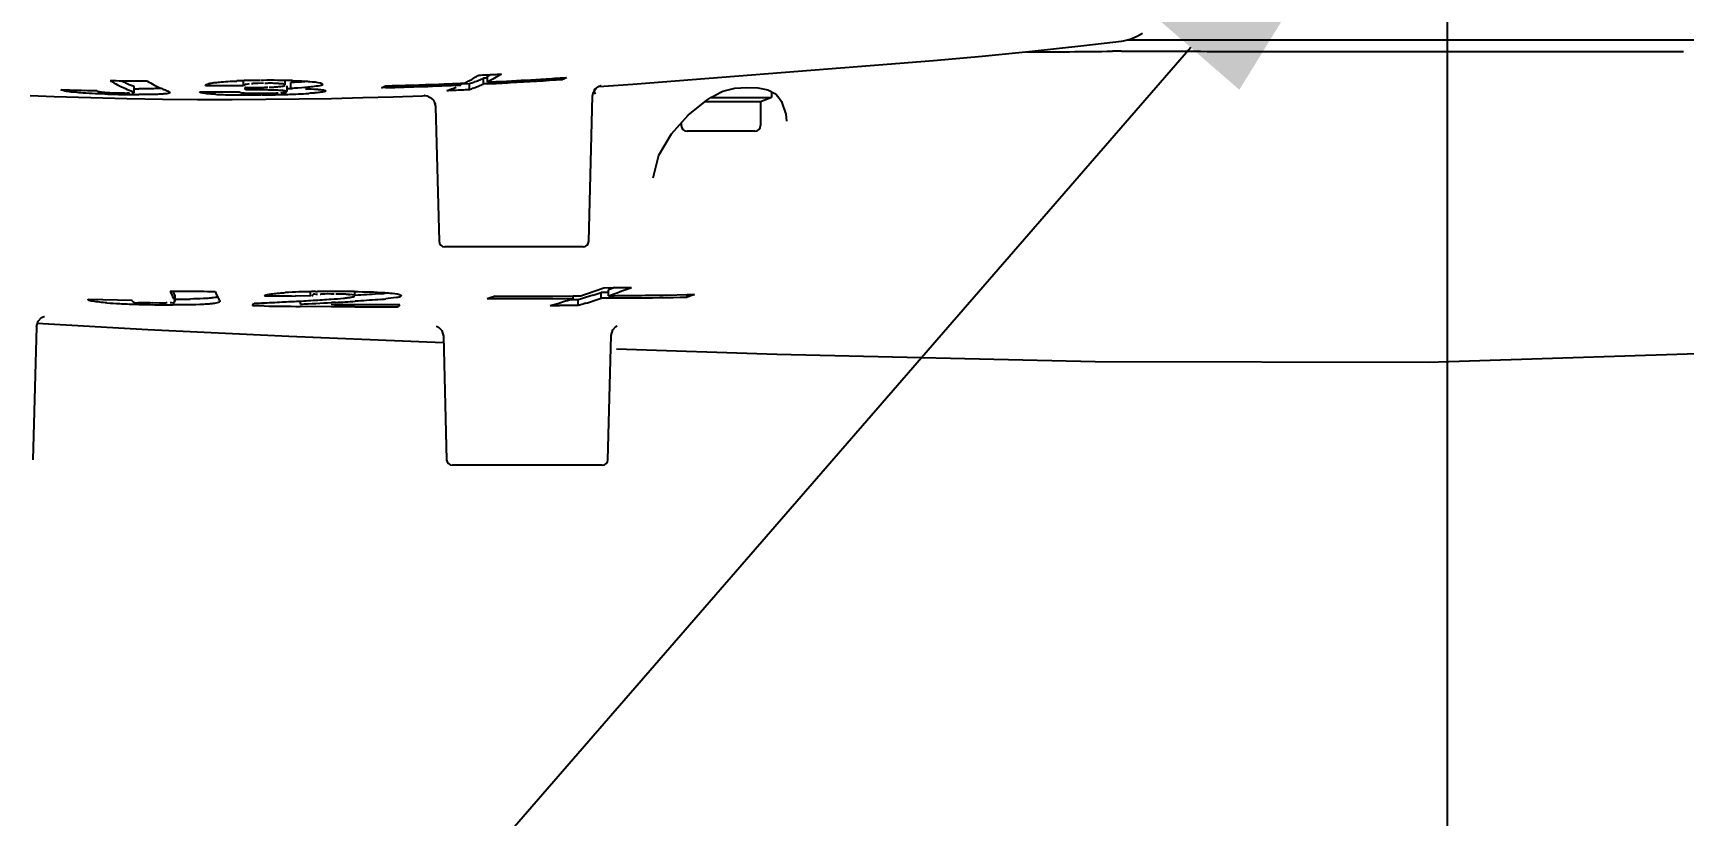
# Model space of a CAD drawing. Header units: millimetres. Extents: x 5828 to 6704, y 123 to 421.
# Drawn here: x 6434.29 to 6441.47, y 165.42 to 168.82 of the extents above; entities that cross this region are included whole.
import ezdxf
from ezdxf import colors
from ezdxf.entities.mleader import LeaderData, LeaderLine
from ezdxf.math import Vec2, Vec3

# ---------------------------------------------------------------- set-up
doc = ezdxf.new("R2010")
doc.units = ezdxf.units.MM
doc.layers.add('DIM', color=7, linetype='Continuous')
doc.layers.add('外形图', color=7, linetype='Continuous')
doc.styles.add('微软雅黑', font='msyh.ttc', dxfattribs={"height": 2.1})
doc.dimstyles.new('尺寸标注_1_20比例', dxfattribs={"dimtxt": 2.1, "dimasz": 1.7, "dimexe": 0.5, "dimexo": 0.4, "dimgap": 0.5, "dimtad": 1, "dimdec": 1, "dimlfac": 20, "dimdsep": 46, "dimtxsty": '微软雅黑', "dimcen": 0.09, "dimadec": 0, "dimazin": 0, "dimtp": 0.01, "dimtm": 0.01, "dimtfac": 1, "dimtdec": 1, "dimtofl": 0, "dimtmove": 0, "dimatfit": 3, "dimfxl": 1, "dimtolj": 1, "dimarcsym": 0})

# ---------------------------------------------------------------- blocks, each defined once
blk = doc.blocks.new('*D1356')
at = {"layer": 'Defpoints', "color": 0}
for p in [(6440.441, 170.042), (6442.6911, 170.042), (6442.6911, 163.3029)]:
    blk.add_point(p, dxfattribs=at)
at = {"layer": 'DIM', "color": 0, "linetype": 'ByBlock', "lineweight": -2, "ltscale": 20}
for p, q in [((6440.441, 169.642), (6440.441, 162.8029)), ((6442.6911, 169.642), (6442.6911, 162.8029)), ((6438.741, 163.3029), (6437.041, 163.3029)), ((6444.3911, 163.3029), (6450.1252, 163.3029))]:
    blk.add_line(p, q, dxfattribs=at)
at = {"layer": 'DIM', "color": 0}
for points in [[(6438.741, 163.0196), (6438.741, 163.5863), (6440.441, 163.3029)], [(6444.3911, 163.5863), (6444.3911, 163.0196), (6442.6911, 163.3029)]]:
    blk.add_solid(points, dxfattribs=at)
at = {"layer": 'DIM', "color": 0, "insert": (6448.1081, 164.8712), "char_height": 2.1, "attachment_point": 5, "style": '微软雅黑'}
blk.add_mtext('\\A1;\\A1;45', dxfattribs=at)

msp = doc.modelspace()

# ---------------------------------------------------------------- linework, layer by layer
at = {"layer": '外形图', "linetype": 'Continuous'}
for p, q in [((6439.0525, 168.792), (6446.417, 168.792)), ((6438.4187, 168.7216), (6438.637, 168.7431)), ((6440.7981, 168.742), (6440.816, 168.742)), ((6440.816, 168.742), (6440.8556, 168.742)), ((6440.8556, 168.742), (6441.0636, 168.742)), ((6441.0636, 168.742), (6441.2948, 168.742)), ((6441.2948, 168.742), (6441.303, 168.742)), ((6441.303, 168.742), (6441.3958, 168.742)), ((6441.3958, 168.742), (6441.4292, 168.742)), ((6441.4292, 168.742), (6441.4544, 168.742)), ((6441.4544, 168.742), (6441.4685, 168.742)), ((6435.3887, 168.5951), (6435.3887, 168.6204)), ((6436.2664, 168.6262), (6436.2499, 168.6254)), ((6436.2499, 168.6002), (6436.2499, 168.6254)), ((6436.2673, 168.6085), (6436.2673, 168.6338)), ((6436.5946, 168.6198), (6436.5946, 168.6282)), ((6436.5957, 168.6271), (6436.612, 168.6282)), ((6436.8992, 168.5997), (6438.0058, 168.6862)), ((6434.279, 168.5498), (6434.3841, 168.5459)), ((6434.4162, 168.5738), (6434.4118, 168.5754)), ((6434.5684, 168.5715), (6434.5723, 168.5697)), ((6434.7308, 168.5643), (6434.7308, 168.5895)), ((6434.8791, 168.5687), (6434.8872, 168.5632)), ((6435.2069, 168.5934), (6435.2069, 168.6135)), ((6435.2126, 168.5943), (6435.214, 168.5938)), ((6435.2149, 168.5744), (6435.2134, 168.5846)), ((6435.2134, 168.5843), (6435.2513, 168.5845)), ((6435.2934, 168.6033), (6435.269, 168.603)), ((6435.2884, 168.5529), (6435.2825, 168.5528)), ((6435.2882, 168.5596), (6435.3195, 168.56)), ((6435.3972, 168.5673), (6435.3972, 168.5925)), ((6435.4132, 168.5811), (6435.4132, 168.6064)), ((6435.8243, 168.5843), (6435.8067, 168.5839)), ((6435.8576, 168.5448), (6435.9853, 168.5492)), ((6435.9853, 168.5492), (6435.995, 168.5495)), ((6436.1511, 168.6032), (6436.1688, 168.604)), ((6436.1514, 168.5956), (6436.1514, 168.604)), ((6436.1891, 168.6016), (6436.1566, 168.6001)), ((6436.1891, 168.5765), (6436.1891, 168.6016)), ((6436.2677, 168.601), (6436.2499, 168.6002)), ((6436.7248, 168.5467), (6436.729, 168.5654)), ((6436.752, 168.5894), (6436.8992, 168.5997)), ((6436.7613, 168.5932), (6436.762, 168.5934)), ((6437.2396, 168.541), (6437.2503, 168.5477)), ((6437.2503, 168.5477), (6437.28, 168.5638)), ((6437.28, 168.5638), (6437.2918, 168.5687)), ((6437.2918, 168.5686), (6437.3432, 168.5815)), ((6437.4441, 168.5833), (6437.4864, 168.5751)), ((6437.503, 168.5667), (6437.503, 168.542)), ((6437.5248, 168.5525), (6437.5299, 168.5465)), ((6434.3841, 168.5459), (6434.5425, 168.541)), ((6434.5425, 168.541), (6434.6991, 168.5373)), ((6434.6991, 168.5373), (6434.854, 168.5348)), ((6434.854, 168.5348), (6435.0067, 168.5334)), ((6435.0067, 168.5334), (6435.1569, 168.5331)), ((6435.1569, 168.5331), (6435.3043, 168.5338)), ((6435.3043, 168.5338), (6435.4484, 168.5354)), ((6435.4484, 168.5354), (6435.5888, 168.5378)), ((6436.0313, 168.5306), (6436.0397, 168.5141)), ((6436.0357, 168.5239), (6436.0417, 168.5014)), ((6436.0397, 168.5141), (6436.0417, 168.5014)), ((6436.0417, 168.5014), (6436.057, 167.9163)), ((6436.7083, 167.9163), (6436.7248, 168.5467)), ((6437.1403, 168.4646), (6437.221, 168.5292)), ((6437.2154, 168.5247), (6437.4555, 168.5247)), ((6437.221, 168.5292), (6437.2396, 168.541)), ((6437.2412, 168.542), (6437.503, 168.542)), ((6437.4555, 168.5247), (6437.4931, 168.5384)), ((6437.4555, 168.5247), (6437.4555, 168.4195)), ((6437.5299, 168.5466), (6437.5457, 168.524)), ((6437.5457, 168.524), (6437.5651, 168.469)), ((6437.0687, 168.3838), (6437.1403, 168.4646)), ((6437.1105, 168.4309), (6437.1105, 168.4195)), ((6437.5651, 168.469), (6437.5683, 168.4391)), ((6437.4305, 168.3945), (6437.1355, 168.3945)), ((6436.989, 168.1927), (6436.989, 168.1928)), ((6436.6833, 167.892), (6436.082, 167.892)), ((6434.8878, 167.6995), (6434.9535, 167.699)), ((6434.9024, 167.6939), (6434.8997, 167.6993)), ((6434.9094, 167.6802), (6434.9024, 167.6939)), ((6435.4987, 167.6779), (6435.4987, 167.6968)), ((6435.5204, 167.6974), (6435.528, 167.6975)), ((6435.6915, 167.6788), (6435.6915, 167.6974)), ((6436.7739, 167.6935), (6436.7618, 167.6934)), ((6436.7618, 167.6683), (6436.7618, 167.6934)), ((6436.7737, 167.7142), (6436.8142, 167.7147)), ((6436.794, 167.6936), (6436.7739, 167.6935)), ((6436.8237, 167.7148), (6436.7942, 167.7044)), ((6436.7942, 167.6793), (6436.7942, 167.7044)), ((6434.532, 167.6622), (6434.531, 167.6639)), ((6434.531, 167.6639), (6434.5951, 167.6627)), ((6434.5951, 167.6627), (6434.6588, 167.6615)), ((6434.6588, 167.6615), (6434.7221, 167.6604)), ((6434.7221, 167.6604), (6434.7219, 167.6585)), ((6434.8107, 167.6492), (6434.8422, 167.6487)), ((6434.9097, 167.6796), (6434.9094, 167.6802)), ((6434.9097, 167.6545), (6434.9094, 167.6552)), ((6434.9096, 167.6545), (6434.9096, 167.6796)), ((6435.0967, 167.6693), (6435.1032, 167.6562)), ((6435.1032, 167.6562), (6435.1037, 167.6548)), ((6435.2524, 167.6354), (6435.2456, 167.6355)), ((6435.2971, 167.6348), (6435.2524, 167.6354)), ((6435.4987, 167.6779), (6435.4324, 167.6782)), ((6435.4641, 167.6328), (6435.4539, 167.6329)), ((6435.454, 167.643), (6435.454, 167.6563)), ((6435.4541, 167.6563), (6435.4689, 167.6571)), ((6435.5885, 167.6317), (6435.4641, 167.6328)), ((6435.6761, 167.6311), (6435.5885, 167.6317)), ((6435.5886, 167.642), (6435.6022, 167.6419)), ((6435.6063, 167.6504), (6435.5896, 167.6495)), ((6435.6912, 167.6311), (6435.6761, 167.6311)), ((6435.6914, 167.6783), (6435.6915, 167.6788)), ((6435.7052, 167.6811), (6435.6915, 167.6803)), ((6435.7052, 167.6561), (6435.6929, 167.6553)), ((6435.7463, 167.6412), (6435.8207, 167.641)), ((6435.8207, 167.641), (6435.8799, 167.641)), ((6435.8799, 167.641), (6435.8861, 167.641)), ((6435.882, 167.6339), (6435.88, 167.6304)), ((6435.892, 167.6798), (6435.8918, 167.6788)), ((6436.2668, 167.668), (6436.2883, 167.6747)), ((6436.5408, 167.6364), (6436.5735, 167.6462)), ((6436.552, 167.6779), (6436.6411, 167.6782)), ((6436.5735, 167.6462), (6436.6069, 167.6566)), ((6436.6217, 167.6363), (6436.5814, 167.6363)), ((6436.6615, 167.6614), (6436.6216, 167.6614)), ((6436.6615, 167.6363), (6436.6217, 167.6363)), ((6436.6411, 167.6676), (6436.6411, 167.6784)), ((6436.6411, 167.6782), (6436.6734, 167.6784)), ((6436.6772, 167.6662), (6436.6615, 167.6614)), ((6436.6615, 167.6363), (6436.6615, 167.6614)), ((6436.6842, 167.6433), (6436.6615, 167.6363)), ((6436.6943, 167.6715), (6436.6772, 167.6662)), ((6436.6943, 167.6464), (6436.6842, 167.6433)), ((6436.7277, 167.6822), (6436.6943, 167.6715)), ((6436.7741, 167.6683), (6436.7618, 167.6683)), ((6436.7943, 167.6685), (6436.7741, 167.6683)), ((6436.8896, 167.6694), (6436.7943, 167.6685)), ((6436.895, 167.6694), (6436.8896, 167.6694)), ((6436.8948, 167.6803), (6436.9222, 167.6807)), ((6437.0471, 167.6825), (6437.1364, 167.6841)), ((6437.1361, 167.6729), (6437.1361, 167.6847)), ((6437.1364, 167.6841), (6437.1685, 167.6847)), ((6434.3066, 167.5441), (6434.2914, 166.9663)), ((6434.3075, 167.5601), (6434.7911, 167.5328)), ((6434.7911, 167.5328), (6435.4035, 167.5038)), ((6435.4035, 167.5038), (6436.075, 167.4758)), ((6436.0688, 167.5279), (6436.0761, 167.5035)), ((6436.0761, 167.5035), (6436.0902, 166.9663)), ((6436.7915, 166.9663), (6436.8056, 167.507)), ((6436.7665, 166.942), (6436.1152, 166.942))]:
    msp.add_line(p, q, dxfattribs=at)
for points in [[(6438.637, 168.7431), (6438.8608, 168.7672), (6439.0245, 168.786)], [(6439.0233, 168.7858), (6439.0339, 168.7874), (6439.0625, 168.7945), (6439.0936, 168.8077), (6439.1167, 168.8219)], [(6438.0058, 168.6862), (6438.208, 168.7026), (6438.4187, 168.7216)], [(6435.9949, 168.5499), (6435.9945, 168.5499), (6435.997, 168.5498), (6436.0059, 168.548), (6436.0189, 168.5421), (6436.0313, 168.5306)], [(6436.729, 168.5654), (6436.7407, 168.5819), (6436.754, 168.5907), (6436.7613, 168.5932)], [(6437.3432, 168.5815), (6437.3959, 168.5853), (6437.4441, 168.5833)], [(6437.4864, 168.5751), (6437.5179, 168.5592), (6437.5247, 168.5526)], [(6435.5888, 168.5378), (6435.7253, 168.5409), (6435.8576, 168.5448)], [(6436.989, 168.1928), (6437.0135, 168.29), (6437.0687, 168.3838)], [(6436.8288, 167.448), (6437.5255, 167.4246), (6438.9099, 167.3939), (6440.3589, 167.39), (6441.6648, 167.4327), (6442.9457, 167.5546), (6444.0113, 167.749), (6445.0576, 168.0454)], [(6434.3066, 167.5441), (6434.3141, 167.5691), (6434.3291, 167.5841), (6434.3393, 167.5889), (6434.3419, 167.5896)], [(6436.0483, 167.5458), (6436.0475, 167.546), (6436.0547, 167.5424), (6436.0688, 167.5279)], [(6436.8056, 167.507), (6436.813, 167.5314), (6436.8266, 167.5452), (6436.8322, 167.5481)]]:
    msp.add_lwpolyline(points, dxfattribs=at)
for centre, radius, start, end in [((6439.0996, 150.7534), 17.9894, 90.23833, 90.36293), ((6435.8709, 169.193), 0.6602, 298.81916, 302.91233), ((6436.0128, 169.1391), 0.5658, 292.52341, 294.78233), ((6435.6973, 181.3708), 12.7431, 272.39387, 272.69007), ((6435.9923, 169.1818), 0.6131, 296.64496, 298.11276), ((6436.0497, 173.8015), 5.1656, 272.72653, 273.08931), ((6435.2826, 188.8556), 20.271, 272.96089, 273.44163), ((6435.2337, 189.4137), 20.8384, 273.11838, 273.74452), ((6435.2325, 189.6974), 21.1143, 273.44034, 273.70194), ((6434.9258, 185.9089), 17.3411, 268.30144, 268.47323), ((6434.9232, 185.8102), 17.2424, 268.47324, 268.64672), ((6434.921, 185.718), 17.1501, 268.64673, 268.82179), ((6434.7586, 173.4231), 4.869, 268.32927, 269.07046), ((6434.6798, 169.6026), 1.0413, 267.01405, 268.98731), ((6434.9634, 169.182), 0.6595, 239.26436, 242.57244), ((6434.8115, 184.925), 16.311, 269.34963, 269.53691), ((6434.9398, 169.1365), 0.6083, 242.57483, 246.07476), ((6434.941, 169.1628), 0.6097, 244.1022, 245.14122), ((6434.8108, 184.8369), 16.2229, 269.53677, 269.9141), ((6434.7707, 174.0238), 5.4698, 269.04587, 269.48929), ((6434.9359, 169.1519), 0.5977, 245.14178, 246.0311), ((6434.9248, 169.1263), 0.5698, 246.00906, 249.67133), ((6434.9227, 169.0979), 0.5661, 246.07422, 249.75691), ((6434.7621, 173.1445), 4.5905, 269.49941, 269.61368), ((6434.759, 172.6471), 4.093, 269.61052, 269.89767), ((6434.7611, 172.6651), 4.0859, 269.58395, 269.86814), ((6435.1242, 169.1811), 0.66, 239.22226, 242.27379), ((6435.1006, 169.1361), 0.6091, 242.27065, 245.92441), ((6435.0887, 169.11), 0.5805, 245.94638, 246.9124), ((6435.0824, 169.095), 0.5642, 246.90785, 248.87886), ((6435.1249, 185.8408), 17.2752, 269.64012, 269.82953), ((6435.126, 185.4243), 16.8311, 269.71342, 269.90076), ((6435.125, 185.8729), 17.3072, 269.82953, 270.01859), ((6435.1547, 169.9126), 1.3591, 267.07572, 267.56974), ((6435.1261, 185.4537), 16.8605, 269.90077, 270.08773), ((6435.1851, 170.6744), 2.1214, 267.62011, 268.74277), ((6435.125, 185.914), 17.3484, 270.0186, 270.20712), ((6435.2185, 172.2093), 3.6567, 268.74834, 269.80165), ((6435.126, 185.4931), 16.8999, 270.08774, 270.27414), ((6435.3268, 165.0507), 3.5659, 91.87054, 92.38653), ((6435.229, 174.3749), 5.8223, 269.77221, 270.52652), ((6435.2612, 167.0626), 1.553, 90.58752, 91.87377), ((6435.24, 159.2466), 9.3279, 89.94624, 90.1538), ((6435.2556, 167.6065), 1.009, 88.66049, 90.58271), ((6435.2739, 170.0869), 1.5273, 269.01625, 270.29707), ((6435.2427, 162.2531), 6.3213, 89.66221, 89.94576), ((6435.2596, 164.924), 3.6505, 89.21737, 89.68003), ((6435.2743, 170.0695), 1.5099, 270.28672, 270.53048), ((6435.3337, 163.0148), 5.6014, 90.41176, 90.52871), ((6435.2333, 174.463), 5.9104, 270.53326, 271.26466), ((6435.3268, 164.2499), 4.3663, 89.62744, 90.43824), ((6435.2828, 166.6022), 1.9721, 88.4248, 89.22572), ((6435.3189, 168.0949), 0.5085, 85.06928, 87.17081), ((6435.3178, 169.0408), 0.4541, 274.68044, 275.85473), ((6435.3308, 165.1154), 3.5008, 89.47369, 89.60072), ((6435.356, 168.2485), 0.352, 87.92034, 89.32303), ((6435.3348, 165.5081), 3.108, 88.99702, 89.48055), ((6435.2806, 172.4103), 3.8571, 271.23568, 272.29261), ((6435.332, 168.9009), 0.3135, 275.8763, 276.7772), ((6435.3462, 166.1427), 2.4734, 88.28714, 89.00437), ((6435.2867, 172.2263), 3.6478, 271.7462, 272.09255), ((6435.341, 170.8923), 2.3379, 272.30262, 273.35305), ((6435.3851, 170.1209), 1.5653, 273.39169, 273.90129), ((6435.7479, 168.7299), 0.1572, 296.63426, 299.01675), ((6435.3812, 186.6528), 18.066, 271.40473, 272.13933), ((6435.3507, 187.0166), 18.4383, 271.47194, 272.489), ((6435.358, 187.2938), 18.7074, 272.13701, 272.42973), ((6435.9333, 169.0659), 0.5184, 287.67167, 292.42309), ((6435.8997, 173.8022), 5.2335, 272.09081, 272.45273), ((6435.549, 181.7966), 13.2356, 272.48854, 272.77219), ((6435.8976, 169.1453), 0.6054, 296.61451, 298.78483), ((6436.0312, 169.092), 0.5152, 287.85064, 290.21394), ((6436.0308, 169.0701), 0.5184, 287.77832, 290.12565), ((6436.0228, 169.115), 0.5397, 290.21381, 292.52359), ((6436.0241, 169.0884), 0.5379, 290.12706, 292.44299), ((6436.0151, 169.1103), 0.5616, 292.44341, 294.71801), ((6435.3165, 188.2109), 19.6254, 272.77674, 272.95916), ((6435.2859, 188.475), 19.8982, 272.82819, 273.11543), ((6437.488, 168.5525), 0.015, 290, 315.55634), ((6437.1355, 168.4195), 0.025, 180, 270), ((6437.4305, 168.4195), 0.025, 270, 0), ((6436.082, 167.917), 0.025, 181.5, 270), ((6436.6833, 167.917), 0.025, 270, 358.5), ((6435.7025, 168.07), 0.895, 204.45218, 205.57665), ((6435.3244, 220.9208), 53.2231, 269.60072, 269.74042), ((6435.9479, 168.0827), 0.9463, 203.96974, 205.90268), ((6435.5196, 165.5331), 2.1637, 91.89849, 93.48741), ((6435.5711, 164.0345), 3.6633, 90.79382, 91.92773), ((6435.6029, 161.7948), 5.9032, 89.99597, 90.72705), ((6435.6098, 161.2248), 6.4731, 89.29273, 90.05772), ((6435.6273, 167.3201), 0.3663, 89.94178, 92.97653), ((6435.6272, 167.3015), 0.3849, 86.51171, 89.91633), ((6435.6703, 169.1871), 1.5048, 275.0932, 275.80236), ((6435.6256, 170.7728), 3.267, 288.70777, 290.57526), ((6435.6614, 170.9784), 3.4644, 287.92688, 288.52074), ((6435.7046, 170.827), 3.331, 289.0927, 290.92859), ((6436.6293, 182.7209), 15.0074, 270.70596, 270.85964), ((6436.7192, 176.7243), 9.0102, 270.85973, 271.11442), ((6434.7817, 170.0934), 2.4511, 266.03847, 267.34904), ((6434.8552, 171.6434), 4.0029, 267.32412, 268.27064), ((6434.9155, 173.5891), 5.9496, 268.25604, 268.98965), ((6434.8301, 168.7805), 1.1315, 266.93242, 269.02042), ((6434.9337, 174.3098), 6.6704, 268.94241, 269.61315), ((6434.9213, 172.8143), 5.1749, 269.63791, 269.75829), ((6435.71, 168.0737), 0.9034, 205.5837, 207.59768), ((6434.9201, 171.1085), 3.4441, 269.83073, 270.9125), ((6434.4965, 168.1177), 0.8908, 327.23207, 328.06531), ((6434.4365, 186.5922), 18.9633, 272.46626, 272.60504), ((6435.9906, 219.4713), 51.8411, 269.23357, 269.40686), ((6435.7134, 219.8324), 52.155, 269.54334, 269.69137), ((6434.5127, 184.9349), 17.3042, 272.60227, 272.892), ((6434.6417, 182.386), 14.7521, 272.89137, 273.15688), ((6434.7735, 183.3572), 15.7289, 272.47979, 272.97437), ((6434.8153, 179.264), 11.6252, 273.22309, 273.42304), ((6434.957, 176.9016), 9.2586, 273.42082, 273.66818), ((6435.1417, 174.0327), 6.3838, 273.66066, 274.01521), ((6435.8987, 215.9391), 48.2981, 269.64825, 269.81927), ((6435.0253, 178.5529), 10.9181, 273.05043, 273.50577), ((6435.6512, 167.8141), 0.1428, 280.36763, 281.77321), ((6435.9514, 214.5093), 46.879, 269.68199, 269.91269), ((6435.674, 169.1236), 1.4661, 275.08443, 275.92087), ((6434.9651, 168.1702), 1.0622, 329.6734, 330.11752), ((6436.5076, 209.6982), 42.0309, 269.67166, 269.84661), ((6436.0154, 168.5343), 0.9019, 287.61239, 288.33739), ((6436.4633, 207.1575), 39.4797, 269.7617, 270.12865), ((6436.5003, 206.429), 38.7616, 269.84449, 270.20808), ((6436.6014, 178.409), 10.7727, 269.67773, 269.89386), ((6435.5543, 170.9873), 3.4931, 287.53909, 288.12744), ((6435.6427, 171.0126), 3.5266, 287.34782, 288.50102), ((6436.4843, 202.022), 34.3441, 270.51704, 270.685), ((6436.5394, 200.7542), 33.0866, 270.61594, 271.03348), ((6436.5008, 200.7085), 33.0305, 270.7311, 270.94781), ((6436.1152, 166.967), 0.025, 181.49999, 270), ((6436.7665, 166.967), 0.025, 270, 358.49999)]:
    msp.add_arc(centre, radius, start, end, dxfattribs=at)
for points in [[(6438.6115, 168.7396), (6438.7362, 168.7396), (6438.8609, 168.7417), (6438.9857, 168.7425)], [(6436.3281, 168.6433), (6436.3084, 168.6307), (6436.2882, 168.619), (6436.2673, 168.6085)], [(6434.6167, 168.5562), (6434.5808, 168.5572), (6434.5449, 168.5587), (6434.5091, 168.561)], [(6434.8108, 168.5546), (6434.7911, 168.5541), (6434.7714, 168.554), (6434.7516, 168.5541)], [(6434.8108, 168.5797), (6434.7911, 168.5793), (6434.7714, 168.5792), (6434.7517, 168.5792)], [(6435.1, 168.6085), (6435.1258, 168.6111), (6435.1517, 168.6127), (6435.1776, 168.6127)], [(6435.4735, 168.6098), (6435.4534, 168.6083), (6435.4333, 168.6073), (6435.4132, 168.6064)], [(6435.4734, 168.5845), (6435.4534, 168.583), (6435.4333, 168.582), (6435.4132, 168.5811)], [(6435.4201, 168.615), (6435.438, 168.6144), (6435.4559, 168.6137), (6435.4737, 168.6126)], [(6435.477, 168.5797), (6435.4929, 168.5792), (6435.5088, 168.5786), (6435.5246, 168.5776)], [(6435.6012, 167.6866), (6435.5831, 167.6867), (6435.5648, 167.6875), (6435.5467, 167.6858)], [(6435.6897, 167.6975), (6435.7334, 167.6969), (6435.7772, 167.696), (6435.8208, 167.693)], [(6435.8039, 167.6883), (6435.771, 167.6854), (6435.7381, 167.6832), (6435.7052, 167.6811)], [(6435.0336, 167.6417), (6434.989, 167.6394), (6434.9442, 167.6392), (6434.8995, 167.6394)], [(6435.0336, 167.6667), (6435.0141, 167.6657), (6434.9945, 167.6652), (6434.975, 167.6649)], [(6435.5887, 167.6646), (6435.6062, 167.6658), (6435.6236, 167.6672), (6435.6411, 167.6689)], [(6435.8039, 167.6633), (6435.771, 167.6603), (6435.7381, 167.6581), (6435.7052, 167.6561)]]:
    msp.add_open_spline(points, degree=3, dxfattribs=at)
for points, knots in [([(6439.0248, 168.7427), (6439.1779, 168.7434), (6439.7689, 168.7397), (6440.36, 168.742), (6440.7981, 168.742)], [0, 0, 0, 0, 0.258918, 1, 1, 1, 1]), ([(6436.612, 168.6282), (6436.6091, 168.6268), (6436.6034, 168.6239), (6436.5975, 168.6212), (6436.5946, 168.62)], [0, 0, 0, 0, 0.503995, 1, 1, 1, 1]), ([(6434.5091, 168.561), (6434.4968, 168.5618), (6434.4657, 168.5646), (6434.4339, 168.5672), (6434.4162, 168.5738)], [0, 0, 0, 0, 0.394081, 1, 1, 1, 1]), ([(6434.5723, 168.5697), (6434.5746, 168.5686), (6434.5825, 168.5661), (6434.5908, 168.5653), (6434.5964, 168.5648)], [0, 0, 0, 0, 0.312079, 1, 1, 1, 1]), ([(6434.5964, 168.5648), (6434.6008, 168.5643), (6434.6105, 168.5636), (6434.6202, 168.563), (6434.6255, 168.5627)], [0, 0, 0, 0, 0.454948, 1, 1, 1, 1]), ([(6434.6614, 168.5615), (6434.67, 168.5613), (6434.6853, 168.5611), (6434.7007, 168.5608), (6434.7073, 168.5614)], [0, 0, 0, 0, 0.56586, 1, 1, 1, 1]), ([(6434.7073, 168.5614), (6434.7082, 168.5614), (6434.7089, 168.5613), (6434.7108, 168.562), (6434.7106, 168.5622)], [0, 0, 0, 0, 0.759103, 1, 1, 1, 1]), ([(6434.7305, 168.59), (6434.7293, 168.5905), (6434.7257, 168.5912), (6434.7221, 168.5917), (6434.7198, 168.5919)], [0, 0, 0, 0, 0.366291, 1, 1, 1, 1]), ([(6434.7315, 168.5643), (6434.7307, 168.5652), (6434.7263, 168.5656), (6434.7226, 168.5664), (6434.7198, 168.5667)], [0, 0, 0, 0, 0.296645, 1, 1, 1, 1]), ([(6434.7215, 168.562), (6434.7235, 168.5621), (6434.7265, 168.5625), (6434.7296, 168.5629), (6434.7307, 168.5633)], [0, 0, 0, 0, 0.621934, 1, 1, 1, 1]), ([(6434.7315, 168.5895), (6434.7314, 168.5896), (6434.7311, 168.5898), (6434.7307, 168.59), (6434.7305, 168.59)], [0, 0, 0, 0, 0.399251, 1, 1, 1, 1]), ([(6434.7307, 168.5633), (6434.731, 168.5634), (6434.7316, 168.5635), (6434.7316, 168.5642), (6434.7315, 168.5643)], [0, 0, 0, 0, 0.659852, 1, 1, 1, 1]), ([(6434.85, 168.5811), (6434.844, 168.5807), (6434.8309, 168.5802), (6434.8178, 168.5798), (6434.8108, 168.5797)], [0, 0, 0, 0, 0.462399, 1, 1, 1, 1]), ([(6434.8526, 168.5562), (6434.8462, 168.5558), (6434.8323, 168.5551), (6434.8183, 168.5547), (6434.8108, 168.5546)], [0, 0, 0, 0, 0.458119, 1, 1, 1, 1]), ([(6434.8789, 168.5591), (6434.8754, 168.5583), (6434.8666, 168.5572), (6434.8578, 168.5565), (6434.8526, 168.5562)], [0, 0, 0, 0, 0.408735, 1, 1, 1, 1]), ([(6434.8872, 168.5632), (6434.8872, 168.5622), (6434.884, 168.56), (6434.8811, 168.5595), (6434.8789, 168.5591)], [0, 0, 0, 0, 0.2995, 1, 1, 1, 1]), ([(6435.0246, 168.5616), (6435.0225, 168.5621), (6435.0196, 168.5628), (6435.0166, 168.565), (6435.0164, 168.566)], [0, 0, 0, 0, 0.675826, 1, 1, 1, 1]), ([(6435.0477, 168.5581), (6435.0431, 168.5585), (6435.0354, 168.5594), (6435.0277, 168.5608), (6435.0246, 168.5616)], [0, 0, 0, 0, 0.586282, 1, 1, 1, 1]), ([(6435.0419, 168.5935), (6435.042, 168.5945), (6435.0418, 168.5983), (6435.0464, 168.599), (6435.0487, 168.5995)], [0, 0, 0, 0, 0.305675, 1, 1, 1, 1]), ([(6435.0853, 168.5554), (6435.0785, 168.5557), (6435.0659, 168.5565), (6435.0534, 168.5575), (6435.0477, 168.5581)], [0, 0, 0, 0, 0.544553, 1, 1, 1, 1]), ([(6435.0487, 168.5995), (6435.0504, 168.6), (6435.0547, 168.6007), (6435.059, 168.6013), (6435.0616, 168.6015)], [0, 0, 0, 0, 0.415257, 1, 1, 1, 1]), ([(6435.0557, 168.602), (6435.0591, 168.6029), (6435.0677, 168.6048), (6435.0763, 168.6059), (6435.0814, 168.6064)], [0, 0, 0, 0, 0.41386, 1, 1, 1, 1]), ([(6435.0814, 168.6064), (6435.0846, 168.6067), (6435.0917, 168.6073), (6435.0987, 168.6077), (6435.1026, 168.6079)], [0, 0, 0, 0, 0.456752, 1, 1, 1, 1]), ([(6435.1877, 168.5658), (6435.1899, 168.5642), (6435.1991, 168.5622), (6435.208, 168.5614), (6435.2144, 168.561)], [0, 0, 0, 0, 0.298076, 1, 1, 1, 1]), ([(6435.2116, 168.596), (6435.2113, 168.5958), (6435.2109, 168.5948), (6435.2121, 168.5945), (6435.2126, 168.5943)], [0, 0, 0, 0, 0.380336, 1, 1, 1, 1]), ([(6435.2321, 168.6005), (6435.2276, 168.5999), (6435.2209, 168.5986), (6435.2135, 168.5976), (6435.2116, 168.596)], [0, 0, 0, 0, 0.648759, 1, 1, 1, 1]), ([(6435.2144, 168.561), (6435.2194, 168.5607), (6435.2305, 168.5602), (6435.2416, 168.5599), (6435.2477, 168.5598)], [0, 0, 0, 0, 0.455973, 1, 1, 1, 1]), ([(6435.2482, 168.6019), (6435.2469, 168.6017), (6435.2449, 168.6014), (6435.2429, 168.6009), (6435.2423, 168.6004)], [0, 0, 0, 0, 0.624417, 1, 1, 1, 1]), ([(6435.269, 168.603), (6435.2651, 168.6029), (6435.2582, 168.6027), (6435.2512, 168.6023), (6435.2482, 168.6019)], [0, 0, 0, 0, 0.5574, 1, 1, 1, 1]), ([(6435.2513, 168.5845), (6435.2572, 168.5845), (6435.2689, 168.5847), (6435.2807, 168.585), (6435.2865, 168.5852)], [0, 0, 0, 0, 0.506821, 1, 1, 1, 1]), ([(6435.2865, 168.5852), (6435.2909, 168.5854), (6435.2997, 168.5858), (6435.3084, 168.5864), (6435.3126, 168.5868)], [0, 0, 0, 0, 0.511545, 1, 1, 1, 1]), ([(6435.3201, 168.6033), (6435.3168, 168.6032), (6435.3101, 168.6031), (6435.3035, 168.6027), (6435.3001, 168.6025)], [0, 0, 0, 0, 0.497622, 1, 1, 1, 1]), ([(6435.3188, 168.5861), (6435.3251, 168.5863), (6435.3371, 168.5869), (6435.3491, 168.5877), (6435.3548, 168.5882)], [0, 0, 0, 0, 0.521878, 1, 1, 1, 1]), ([(6435.3195, 168.56), (6435.3244, 168.5601), (6435.3335, 168.5603), (6435.3426, 168.5607), (6435.3468, 168.5609)], [0, 0, 0, 0, 0.540599, 1, 1, 1, 1]), ([(6435.344, 168.6028), (6435.3401, 168.603), (6435.3321, 168.6033), (6435.3242, 168.6033), (6435.3201, 168.6033)], [0, 0, 0, 0, 0.486136, 1, 1, 1, 1]), ([(6435.362, 168.5726), (6435.358, 168.5728), (6435.3497, 168.5731), (6435.3414, 168.5734), (6435.337, 168.5735)], [0, 0, 0, 0, 0.480673, 1, 1, 1, 1]), ([(6435.3468, 168.5609), (6435.3489, 168.5611), (6435.3525, 168.5614), (6435.3561, 168.5619), (6435.3575, 168.5622)], [0, 0, 0, 0, 0.578779, 1, 1, 1, 1]), ([(6435.3819, 168.5711), (6435.3789, 168.5714), (6435.3723, 168.572), (6435.3657, 168.5724), (6435.362, 168.5726)], [0, 0, 0, 0, 0.453949, 1, 1, 1, 1]), ([(6435.3887, 168.5951), (6435.3885, 168.5963), (6435.3828, 168.6022), (6435.3747, 168.6001), (6435.3688, 168.6003)], [0, 0, 0, 0, 0.173195, 1, 1, 1, 1]), ([(6435.3689, 168.5621), (6435.3747, 168.5625), (6435.38, 168.5649), (6435.3949, 168.5627), (6435.3944, 168.5653)], [0, 0, 0, 0, 0.684989, 1, 1, 1, 1]), ([(6435.369, 168.5896), (6435.3726, 168.59), (6435.3784, 168.5909), (6435.3843, 168.5922), (6435.3864, 168.5931)], [0, 0, 0, 0, 0.612578, 1, 1, 1, 1]), ([(6435.3972, 168.5673), (6435.3969, 168.5687), (6435.39, 168.5699), (6435.3857, 168.5707), (6435.3819, 168.5711)], [0, 0, 0, 0, 0.270497, 1, 1, 1, 1]), ([(6435.3944, 168.5653), (6435.3943, 168.566), (6435.3908, 168.566), (6435.3889, 168.5665), (6435.387, 168.5667)], [0, 0, 0, 0, 0.255458, 1, 1, 1, 1]), ([(6435.5499, 168.5993), (6435.5508, 168.5928), (6435.5104, 168.5896), (6435.493, 168.5859), (6435.4734, 168.5845)], [0, 0, 0, 0, 0.250558, 1, 1, 1, 1]), ([(6435.4737, 168.6126), (6435.481, 168.6121), (6435.5035, 168.6104), (6435.5263, 168.6088), (6435.541, 168.6046)], [0, 0, 0, 0, 0.322293, 1, 1, 1, 1]), ([(6435.5326, 168.5628), (6435.5263, 168.5621), (6435.5126, 168.5608), (6435.499, 168.5598), (6435.4916, 168.5593)], [0, 0, 0, 0, 0.463246, 1, 1, 1, 1]), ([(6435.5246, 168.5776), (6435.5303, 168.5772), (6435.5401, 168.5764), (6435.55, 168.5752), (6435.5541, 168.5744)], [0, 0, 0, 0, 0.575981, 1, 1, 1, 1]), ([(6435.5644, 168.5705), (6435.5649, 168.5677), (6435.548, 168.5653), (6435.5408, 168.5637), (6435.5326, 168.5628)], [0, 0, 0, 0, 0.254072, 1, 1, 1, 1]), ([(6435.541, 168.6046), (6435.5433, 168.604), (6435.5465, 168.603), (6435.5497, 168.6005), (6435.5499, 168.5993)], [0, 0, 0, 0, 0.664847, 1, 1, 1, 1]), ([(6435.5541, 168.5744), (6435.5567, 168.574), (6435.5599, 168.5733), (6435.5641, 168.5715), (6435.5644, 168.5705)], [0, 0, 0, 0, 0.701241, 1, 1, 1, 1]), ([(6435.8067, 168.5839), (6435.8087, 168.5848), (6435.8126, 168.5866), (6435.8164, 168.5884), (6435.8183, 168.5894)], [0, 0, 0, 0, 0.498019, 1, 1, 1, 1]), ([(6436.7313, 168.57), (6436.7312, 168.5677), (6436.7323, 168.5624), (6436.735, 168.5579), (6436.7367, 168.5555)], [0, 0, 0, 0, 0.441608, 1, 1, 1, 1]), ([(6436.7352, 168.5801), (6436.7341, 168.5787), (6436.7321, 168.5755), (6436.7313, 168.5718), (6436.7313, 168.57)], [0, 0, 0, 0, 0.501181, 1, 1, 1, 1]), ([(6435.2977, 167.6791), (6435.301, 167.6824), (6435.3171, 167.6856), (6435.3315, 167.6879), (6435.342, 167.6891)], [0, 0, 0, 0, 0.308089, 1, 1, 1, 1]), ([(6435.342, 167.6891), (6435.3491, 167.6898), (6435.3644, 167.6912), (6435.3797, 167.6923), (6435.388, 167.6928)], [0, 0, 0, 0, 0.461706, 1, 1, 1, 1]), ([(6435.5282, 167.6846), (6435.5211, 167.6839), (6435.5109, 167.6909), (6435.5055, 167.6784), (6435.5066, 167.6781)], [0, 0, 0, 0, 0.863511, 1, 1, 1, 1]), ([(6435.8208, 167.693), (6435.8282, 167.6924), (6435.8498, 167.6905), (6435.8719, 167.689), (6435.8855, 167.6845)], [0, 0, 0, 0, 0.341186, 1, 1, 1, 1]), ([(6434.6123, 167.6481), (6434.5915, 167.6496), (6434.5677, 167.6536), (6434.5351, 167.6565), (6434.532, 167.6622)], [0, 0, 0, 0, 0.763526, 1, 1, 1, 1]), ([(6434.7219, 167.6585), (6434.7218, 167.6578), (6434.7322, 167.6428), (6434.7538, 167.6515), (6434.7695, 167.6506)], [0, 0, 0, 0, 0.04424, 1, 1, 1, 1]), ([(6434.8422, 167.6487), (6434.8471, 167.6486), (6434.856, 167.6486), (6434.8648, 167.6487), (6434.8687, 167.649)], [0, 0, 0, 0, 0.561467, 1, 1, 1, 1]), ([(6434.8687, 167.649), (6434.8702, 167.6491), (6434.8725, 167.6493), (6434.8748, 167.6496), (6434.8756, 167.65)], [0, 0, 0, 0, 0.640048, 1, 1, 1, 1]), ([(6434.8885, 167.6497), (6434.8946, 167.65), (6434.9118, 167.6463), (6434.9051, 167.6542), (6434.9038, 167.6545)], [0, 0, 0, 0, 0.8219, 1, 1, 1, 1]), ([(6435.0755, 167.6702), (6435.0695, 167.6694), (6435.0555, 167.668), (6435.0415, 167.6671), (6435.0336, 167.6667)], [0, 0, 0, 0, 0.436635, 1, 1, 1, 1]), ([(6435.0755, 167.6451), (6435.0695, 167.6443), (6435.0555, 167.643), (6435.0415, 167.6421), (6435.0336, 167.6417)], [0, 0, 0, 0, 0.436636, 1, 1, 1, 1]), ([(6435.0959, 167.6742), (6435.0932, 167.6733), (6435.0864, 167.6717), (6435.0796, 167.6707), (6435.0755, 167.6702)], [0, 0, 0, 0, 0.409137, 1, 1, 1, 1]), ([(6435.1035, 167.6548), (6435.1035, 167.6522), (6435.0915, 167.6469), (6435.0829, 167.6461), (6435.0755, 167.6451)], [0, 0, 0, 0, 0.260255, 1, 1, 1, 1]), ([(6435.5467, 167.6858), (6435.5454, 167.6856), (6435.5434, 167.6854), (6435.5413, 167.685), (6435.5407, 167.6845)], [0, 0, 0, 0, 0.643713, 1, 1, 1, 1]), ([(6435.6411, 167.6689), (6435.6477, 167.6696), (6435.6597, 167.6709), (6435.6716, 167.6726), (6435.6769, 167.6736)], [0, 0, 0, 0, 0.551925, 1, 1, 1, 1]), ([(6435.6676, 167.6843), (6435.665, 167.6846), (6435.6593, 167.6851), (6435.6536, 167.6855), (6435.6506, 167.6856)], [0, 0, 0, 0, 0.468063, 1, 1, 1, 1]), ([(6435.6916, 167.6788), (6435.6922, 167.68), (6435.6791, 167.6862), (6435.6721, 167.6833), (6435.6638, 167.6835)], [0, 0, 0, 0, 0.141036, 1, 1, 1, 1]), ([(6435.6804, 167.6742), (6435.6829, 167.6748), (6435.6865, 167.6758), (6435.6907, 167.6771), (6435.6914, 167.6783)], [0, 0, 0, 0, 0.661149, 1, 1, 1, 1]), ([(6435.8918, 167.6788), (6435.8885, 167.6725), (6435.8602, 167.6718), (6435.8408, 167.667), (6435.8252, 167.6653)], [0, 0, 0, 0, 0.312404, 1, 1, 1, 1]), ([(6435.8855, 167.6845), (6435.8872, 167.6839), (6435.8898, 167.6831), (6435.8921, 167.6808), (6435.8921, 167.6798)], [0, 0, 0, 0, 0.660704, 1, 1, 1, 1]), ([(6437.1685, 167.6847), (6437.1631, 167.6827), (6437.1523, 167.6787), (6437.1415, 167.6749), (6437.1361, 167.673)], [0, 0, 0, 0, 0.500921, 1, 1, 1, 1])]:
    msp.add_open_spline(points, degree=3, knots=knots, dxfattribs=at)

# ---------------------------------------------------------------- dimensions: what is measured, and where the dimension line sits
at = {"layer": 'DIM', "linetype": 'ByBlock', "ltscale": 20}
dim = msp.add_linear_dim(base=(6442.6911, 163.3029), p1=(6440.441, 170.042), p2=(6442.6911, 170.042), text='\\A1;45', dimstyle='尺寸标注_1_20比例', override={"dimgap": 0.5, "dimse1": 0}, dxfattribs=at)
dim.commit()
dim.dimension.update_dxf_attribs({"geometry": '*D1356', "text_midpoint": (6448.1081, 163.3029), "dimtype": 160})

# ---------------------------------------------------------------- leaders
at = {"layer": '外形图'}
ml = msp.add_multileader_mtext('Standard', dxfattribs=at)
ml.set_content('2×M12 {\\A1;\\C256;depth20}', style='微软雅黑')
ml.set_leader_properties()
ml.build(insert=Vec2(0, 0))
ml.multileader.update_dxf_attribs({"text_left_attachment_type": 5, "text_right_attachment_type": 5, "dogleg_length": 0.1667, "arrow_head_size": 1.7})
ctx = ml.context
ctx.base_point, ctx.char_height, ctx.arrow_head_size, ctx.landing_gap_size, ctx.plane_origin = Vec3(6411.046, 161.7041), 2.1, 1.7, 0.3333, Vec3(6440.441, 170.042)
ctx.left_attachment, ctx.right_attachment, ctx.text_align_type = 5, 5, 2
notes = []
notes.append((ctx, [(0, (1, 1, 0), (6433.202, 161.7041), (-1, 0), 0.1667, [(0, [(6440.441, 170.042)], 0, [])])]))
ctx.mtext.insert, ctx.mtext.alignment, ctx.mtext.flow_direction = Vec3(6432.702, 164.6135), 3, 5
for ctx, leaders in notes:
    for number, flags, end, landing, length, lines in leaders:
        leader = LeaderData()
        leader.index, (leader.has_last_leader_line, leader.has_dogleg_vector, leader.attachment_direction) = number, flags
        leader.last_leader_point, leader.dogleg_vector, leader.dogleg_length = Vec3(end), Vec3(landing), length
        for number, points, colour, breaks in lines:
            line = LeaderLine()
            line.index, line.vertices, line.color, line.breaks = number, Vec3.list(points), colors.encode_raw_color(colour), breaks
            leader.lines.append(line)
        ctx.leaders.append(leader)

doc.saveas('drawing.dxf')
